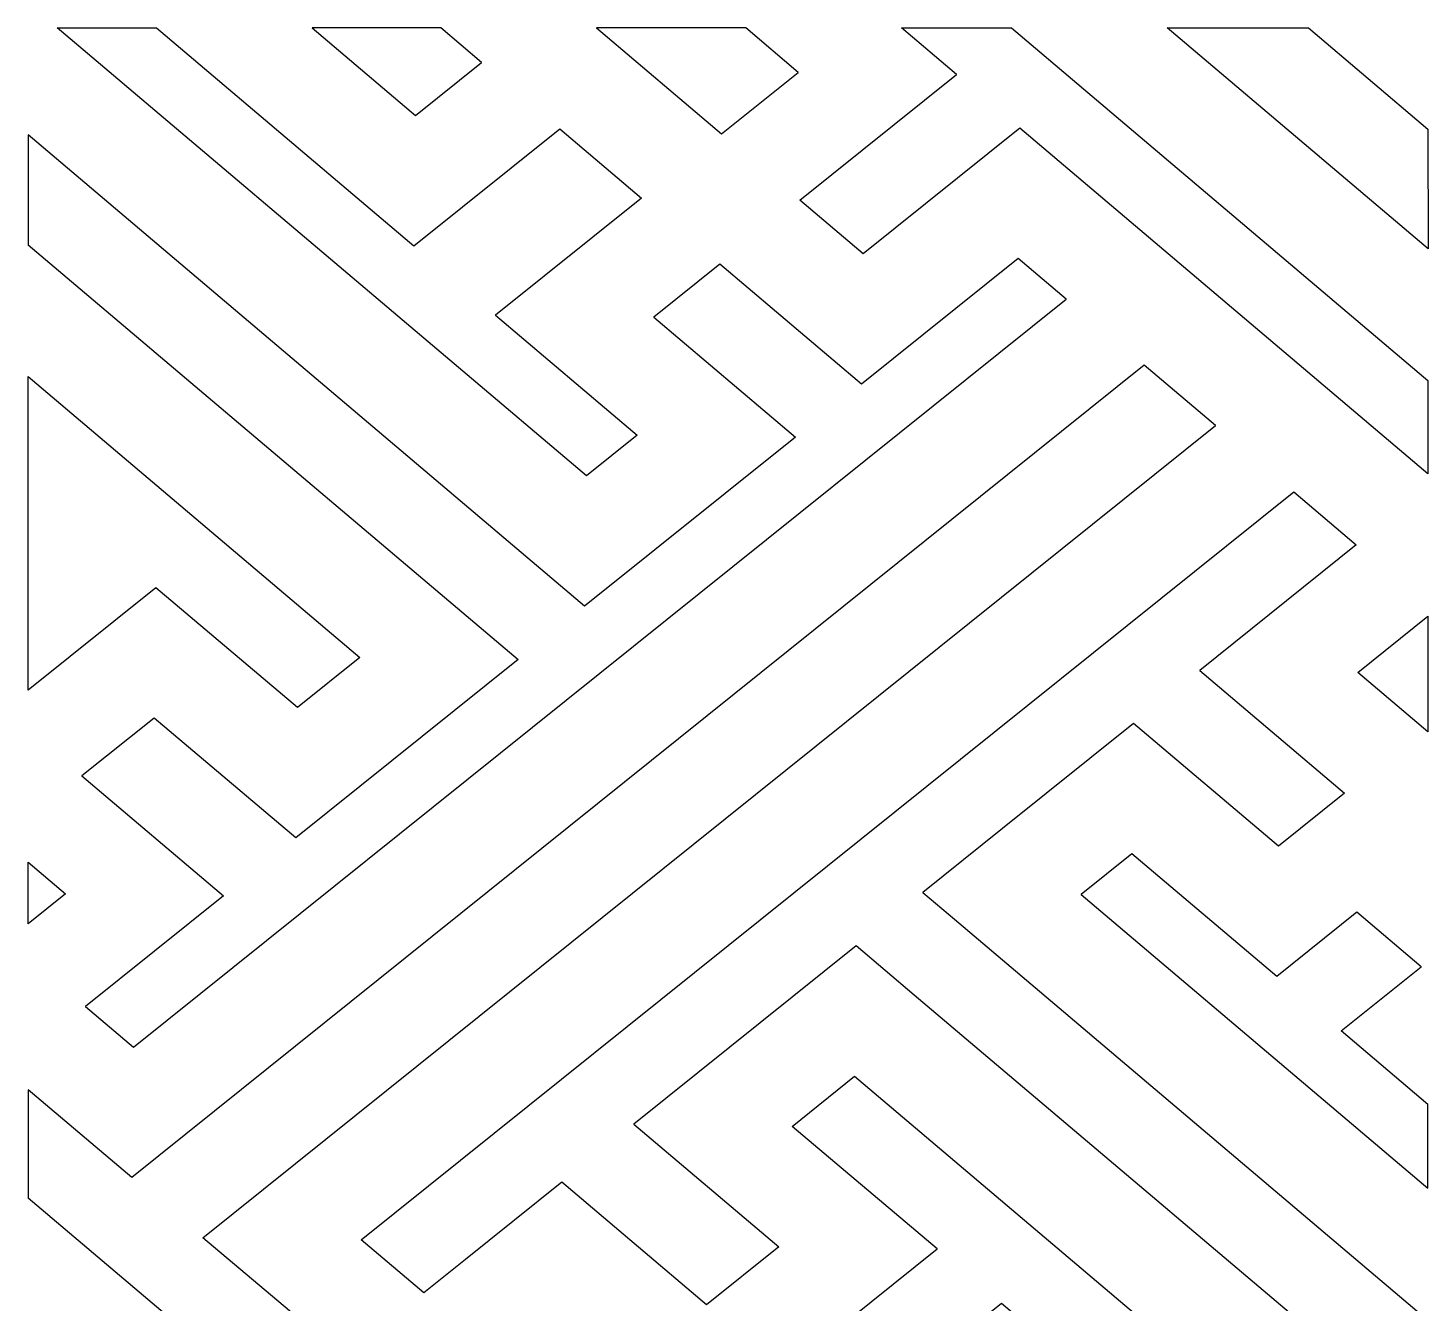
# Model space of a CAD drawing. Header units: centimetres. Extents: x -23.3 to 23.3, y -39.9 to 39.9.
# Drawn here: x -23.3 to -2.43, y 20.89 to 39.9 of the extents above; entities that cross this region are included whole.
import ezdxf

# ---------------------------------------------------------------- set-up
doc = ezdxf.new("R2010")
doc.units = ezdxf.units.CM
doc.header["$MEASUREMENT"] = 0
doc.layers.add('layer 1', color=7, linetype='Continuous')

msp = doc.modelspace()

# ---------------------------------------------------------------- linework, layer by layer
at = {"layer": 'layer 1', "color": 114}
for points, knots in [([(-22.86714, 39.89859), (-22.86714, 39.89859), (-14.98085, 33.22178), (-14.98085, 33.22178), (-14.98085, 33.22178), (-14.98085, 33.22178), (-14.22263, 33.83011), (-14.22263, 33.83011), (-14.22263, 33.83011), (-14.22263, 33.83011), (-16.33368, 35.6174), (-16.33368, 35.6174), (-16.33368, 35.6174), (-16.33368, 35.6174), (-14.15765, 37.36331), (-14.15765, 37.36331), (-14.15765, 37.36331), (-14.15765, 37.36331), (-15.37821, 38.39668), (-15.37821, 38.39668), (-15.37821, 38.39668), (-15.37821, 38.39668), (-17.55424, 36.65077), (-17.55424, 36.65077), (-17.55424, 36.65077), (-17.55424, 36.65077), (-21.39036, 39.89856), (-21.39036, 39.89856), (-21.39036, 39.89856), (-21.39036, 39.89856), (-22.86714, 39.89859), (-22.86714, 39.89859)], [0, 0, 0, 0, 0.11111111, 0.11111111, 0.11111111, 0.11111111, 0.22222222, 0.22222222, 0.22222222, 0.22222222, 0.33333333, 0.33333333, 0.33333333, 0.33333333, 0.44444444, 0.44444444, 0.44444444, 0.44444444, 0.55555556, 0.55555556, 0.55555556, 0.55555556, 0.66666667, 0.66666667, 0.66666667, 0.66666667, 0.77777778, 0.77777778, 0.77777778, 0.77777778, 1, 1, 1, 1]), ([(-19.06898, 39.89859), (-19.06898, 39.89859), (-17.15213, 39.89856), (-17.15213, 39.89856), (-17.15213, 39.89856), (-17.15213, 39.89856), (-16.54448, 39.3841), (-16.54448, 39.3841), (-16.54448, 39.3841), (-16.54448, 39.3841), (-17.52863, 38.59447), (-17.52863, 38.59447), (-17.52863, 38.59447), (-17.52863, 38.59447), (-19.06898, 39.89859), (-19.06898, 39.89859)], [0, 0, 0, 0, 0.2, 0.2, 0.2, 0.2, 0.4, 0.4, 0.4, 0.4, 0.6, 0.6, 0.6, 0.6, 1, 1, 1, 1]), ([(-14.83074, 39.89859), (-14.83074, 39.89859), (-12.60427, 39.89856), (-12.60427, 39.89856), (-12.60427, 39.89856), (-12.60427, 39.89856), (-11.8226, 39.23676), (-11.8226, 39.23676), (-11.8226, 39.23676), (-11.8226, 39.23676), (-12.96575, 38.31961), (-12.96575, 38.31961), (-12.96575, 38.31961), (-12.96575, 38.31961), (-14.83074, 39.89859), (-14.83074, 39.89859)], [0, 0, 0, 0, 0.2, 0.2, 0.2, 0.2, 0.4, 0.4, 0.4, 0.4, 0.6, 0.6, 0.6, 0.6, 1, 1, 1, 1]), ([(-8.51963, 38.40577), (-8.51963, 38.40577), (-2.43442, 33.25381), (-2.43442, 33.25381), (-2.43442, 33.25381), (-2.43442, 33.25381), (-2.43441, 34.64248), (-2.43441, 34.64248), (-2.43441, 34.64248), (-2.43441, 34.64248), (-8.64259, 39.89856), (-8.64259, 39.89856), (-8.64259, 39.89856), (-8.64259, 39.89856), (-10.28285, 39.89859), (-10.28285, 39.89859), (-10.28285, 39.89859), (-10.28285, 39.89859), (-9.4644, 39.20566), (-9.4644, 39.20566), (-9.4644, 39.20566), (-9.4644, 39.20566), (-11.79949, 37.33221), (-11.79949, 37.33221), (-11.79949, 37.33221), (-11.79949, 37.33221), (-10.8547, 36.5323), (-10.8547, 36.5323), (-10.8547, 36.5323), (-10.8547, 36.5323), (-8.51963, 38.40577), (-8.51963, 38.40577)], [0, 0, 0, 0, 0.11111111, 0.11111111, 0.11111111, 0.11111111, 0.22222222, 0.22222222, 0.22222222, 0.22222222, 0.33333333, 0.33333333, 0.33333333, 0.33333333, 0.44444444, 0.44444444, 0.44444444, 0.44444444, 0.55555556, 0.55555556, 0.55555556, 0.55555556, 0.66666667, 0.66666667, 0.66666667, 0.66666667, 0.77777778, 0.77777778, 0.77777778, 0.77777778, 1, 1, 1, 1]), ([(-6.32119, 39.89859), (-6.32119, 39.89859), (-2.43436, 36.60784), (-2.43436, 36.60784), (-2.43436, 36.60784), (-2.43436, 36.60784), (-2.43441, 38.3909), (-2.43441, 38.3909), (-2.43441, 38.3909), (-2.43441, 38.3909), (-4.21517, 39.89856), (-4.21517, 39.89856), (-4.21517, 39.89856), (-4.21517, 39.89856), (-6.32119, 39.89859), (-6.32119, 39.89859)], [0, 0, 0, 0, 0.2, 0.2, 0.2, 0.2, 0.4, 0.4, 0.4, 0.4, 0.6, 0.6, 0.6, 0.6, 1, 1, 1, 1]), ([(-19.31294, 27.82294), (-19.31294, 27.82294), (-15.99941, 30.48145), (-15.99941, 30.48145), (-15.99941, 30.48145), (-15.99941, 30.48145), (-23.30431, 36.66605), (-23.30431, 36.66605), (-23.30431, 36.66605), (-23.30431, 36.66605), (-23.30431, 38.30333), (-23.30431, 38.30333), (-23.30431, 38.30333), (-23.30431, 38.30333), (-15.0065, 31.2781), (-15.0065, 31.2781), (-15.0065, 31.2781), (-15.0065, 31.2781), (-11.86449, 33.799), (-11.86449, 33.799), (-11.86449, 33.799), (-11.86449, 33.799), (-13.97552, 35.58629), (-13.97552, 35.58629), (-13.97552, 35.58629), (-13.97552, 35.58629), (-12.99139, 36.3759), (-12.99139, 36.3759), (-12.99139, 36.3759), (-12.99139, 36.3759), (-10.88033, 34.58861), (-10.88033, 34.58861), (-10.88033, 34.58861), (-10.88033, 34.58861), (-8.54527, 36.46209), (-8.54527, 36.46209), (-8.54527, 36.46209), (-8.54527, 36.46209), (-7.83009, 35.85658), (-7.83009, 35.85658), (-7.83009, 35.85658), (-7.83009, 35.85658), (-21.73194, 24.70284), (-21.73194, 24.70284), (-21.73194, 24.70284), (-21.73194, 24.70284), (-22.44712, 25.30833), (-22.44712, 25.30833), (-22.44712, 25.30833), (-22.44712, 25.30833), (-20.38942, 26.95925), (-20.38942, 26.95925), (-20.38942, 26.95925), (-20.38942, 26.95925), (-22.50047, 28.74655), (-22.50047, 28.74655), (-22.50047, 28.74655), (-22.50047, 28.74655), (-21.42397, 29.61022), (-21.42397, 29.61022), (-21.42397, 29.61022), (-21.42397, 29.61022), (-19.31294, 27.82294), (-19.31294, 27.82294)], [0, 0, 0, 0, 0.05882353, 0.05882353, 0.05882353, 0.05882353, 0.11764706, 0.11764706, 0.11764706, 0.11764706, 0.17647059, 0.17647059, 0.17647059, 0.17647059, 0.23529412, 0.23529412, 0.23529412, 0.23529412, 0.29411765, 0.29411765, 0.29411765, 0.29411765, 0.35294118, 0.35294118, 0.35294118, 0.35294118, 0.41176471, 0.41176471, 0.41176471, 0.41176471, 0.47058824, 0.47058824, 0.47058824, 0.47058824, 0.52941176, 0.52941176, 0.52941176, 0.52941176, 0.58823529, 0.58823529, 0.58823529, 0.58823529, 0.64705882, 0.64705882, 0.64705882, 0.64705882, 0.70588235, 0.70588235, 0.70588235, 0.70588235, 0.76470588, 0.76470588, 0.76470588, 0.76470588, 0.82352941, 0.82352941, 0.82352941, 0.82352941, 0.88235294, 0.88235294, 0.88235294, 0.88235294, 1, 1, 1, 1]), ([(-15.28974, 15.67145), (-15.28974, 15.67145), (-23.30431, 22.45688), (-23.30431, 22.45688), (-23.30431, 22.45688), (-23.30431, 22.45688), (-23.30431, 24.06868), (-23.30431, 24.06868), (-23.30431, 24.06868), (-23.30431, 24.06868), (-21.75755, 22.75914), (-21.75755, 22.75914), (-21.75755, 22.75914), (-21.75755, 22.75914), (-6.66381, 34.86915), (-6.66381, 34.86915), (-6.66381, 34.86915), (-6.66381, 34.86915), (-5.6028, 33.97087), (-5.6028, 33.97087), (-5.6028, 33.97087), (-5.6028, 33.97087), (-20.69653, 21.86083), (-20.69653, 21.86083), (-20.69653, 21.86083), (-20.69653, 21.86083), (-17.42544, 19.09986), (-17.42544, 19.09986), (-17.42544, 19.09986), (-17.42544, 19.09986), (-15.36802, 20.74255), (-15.36802, 20.74255), (-15.36802, 20.74255), (-15.36802, 20.74255), (-14.37925, 19.90541), (-14.37925, 19.90541), (-14.37925, 19.90541), (-14.37925, 19.90541), (-16.43693, 18.25449), (-16.43693, 18.25449), (-16.43693, 18.25449), (-16.43693, 18.25449), (-14.31228, 16.45568), (-14.31228, 16.45568), (-14.31228, 16.45568), (-14.31228, 16.45568), (-15.28974, 15.67145), (-15.28974, 15.67145)], [0, 0, 0, 0, 0.07692308, 0.07692308, 0.07692308, 0.07692308, 0.15384615, 0.15384615, 0.15384615, 0.15384615, 0.23076923, 0.23076923, 0.23076923, 0.23076923, 0.30769231, 0.30769231, 0.30769231, 0.30769231, 0.38461538, 0.38461538, 0.38461538, 0.38461538, 0.46153846, 0.46153846, 0.46153846, 0.46153846, 0.53846154, 0.53846154, 0.53846154, 0.53846154, 0.61538462, 0.61538462, 0.61538462, 0.61538462, 0.69230769, 0.69230769, 0.69230769, 0.69230769, 0.76923077, 0.76923077, 0.76923077, 0.76923077, 0.84615385, 0.84615385, 0.84615385, 0.84615385, 1, 1, 1, 1]), ([(-18.35757, 30.51252), (-18.35757, 30.51252), (-23.30431, 34.70064), (-23.30431, 34.70064), (-23.30431, 34.70064), (-23.30431, 34.70064), (-23.3043, 30.02471), (-23.3043, 30.02471), (-23.3043, 30.02471), (-23.3043, 30.02471), (-21.39835, 31.55392), (-21.39835, 31.55392), (-21.39835, 31.55392), (-21.39835, 31.55392), (-19.28727, 29.7666), (-19.28727, 29.7666), (-19.28727, 29.7666), (-19.28727, 29.7666), (-18.35757, 30.51252), (-18.35757, 30.51252)], [0, 0, 0, 0, 0.16666667, 0.16666667, 0.16666667, 0.16666667, 0.33333333, 0.33333333, 0.33333333, 0.33333333, 0.5, 0.5, 0.5, 0.5, 0.66666667, 0.66666667, 0.66666667, 0.66666667, 1, 1, 1, 1]), ([(-2.43441, 18.99682), (-2.43441, 18.99682), (-2.43441, 20.6341), (-2.43441, 20.6341), (-2.43441, 20.6341), (-2.43441, 20.6341), (-9.49319, 26.61034), (-9.49319, 26.61034), (-9.49319, 26.61034), (-9.49319, 26.61034), (-9.96429, 27.00919), (-9.96429, 27.00919), (-9.96429, 27.00919), (-9.96429, 27.00919), (-8.77709, 27.96171), (-8.77709, 27.96171), (-8.77709, 27.96171), (-8.77709, 27.96171), (-6.82229, 29.5301), (-6.82229, 29.5301), (-6.82229, 29.5301), (-6.82229, 29.5301), (-4.66238, 27.70145), (-4.66238, 27.70145), (-4.66238, 27.70145), (-4.66238, 27.70145), (-3.67823, 28.49105), (-3.67823, 28.49105), (-3.67823, 28.49105), (-3.67823, 28.49105), (-5.83811, 30.31971), (-5.83811, 30.31971), (-5.83811, 30.31971), (-5.83811, 30.31971), (-3.50307, 32.19316), (-3.50307, 32.19316), (-3.50307, 32.19316), (-3.50307, 32.19316), (-4.43653, 32.98348), (-4.43653, 32.98348), (-4.43653, 32.98348), (-4.43653, 32.98348), (-18.33841, 21.82975), (-18.33841, 21.82975), (-18.33841, 21.82975), (-18.33841, 21.82975), (-17.40496, 21.03945), (-17.40496, 21.03945), (-17.40496, 21.03945), (-17.40496, 21.03945), (-16.78343, 21.5381), (-16.78343, 21.5381), (-16.78343, 21.5381), (-16.78343, 21.5381), (-15.34723, 22.69036), (-15.34723, 22.69036), (-15.34723, 22.69036), (-15.34723, 22.69036), (-13.18736, 20.8617), (-13.18736, 20.8617), (-13.18736, 20.8617), (-13.18736, 20.8617), (-12.1109, 21.72543), (-12.1109, 21.72543), (-12.1109, 21.72543), (-12.1109, 21.72543), (-14.27075, 23.55404), (-14.27075, 23.55404), (-14.27075, 23.55404), (-14.27075, 23.55404), (-10.95722, 26.21255), (-10.95722, 26.21255), (-10.95722, 26.21255), (-10.95722, 26.21255), (-10.0921, 25.48011), (-10.0921, 25.48011), (-10.0921, 25.48011), (-10.0921, 25.48011), (-2.43441, 18.99682), (-2.43441, 18.99682)], [0, 0, 0, 0, 0.04761905, 0.04761905, 0.04761905, 0.04761905, 0.0952381, 0.0952381, 0.0952381, 0.0952381, 0.14285714, 0.14285714, 0.14285714, 0.14285714, 0.19047619, 0.19047619, 0.19047619, 0.19047619, 0.23809524, 0.23809524, 0.23809524, 0.23809524, 0.28571429, 0.28571429, 0.28571429, 0.28571429, 0.33333333, 0.33333333, 0.33333333, 0.33333333, 0.38095238, 0.38095238, 0.38095238, 0.38095238, 0.42857143, 0.42857143, 0.42857143, 0.42857143, 0.47619048, 0.47619048, 0.47619048, 0.47619048, 0.52380952, 0.52380952, 0.52380952, 0.52380952, 0.57142857, 0.57142857, 0.57142857, 0.57142857, 0.61904762, 0.61904762, 0.61904762, 0.61904762, 0.66666667, 0.66666667, 0.66666667, 0.66666667, 0.71428571, 0.71428571, 0.71428571, 0.71428571, 0.76190476, 0.76190476, 0.76190476, 0.76190476, 0.80952381, 0.80952381, 0.80952381, 0.80952381, 0.85714286, 0.85714286, 0.85714286, 0.85714286, 0.9047619, 0.9047619, 0.9047619, 0.9047619, 1, 1, 1, 1]), ([(-2.43441, 29.40338), (-2.43441, 29.40338), (-2.43441, 31.12742), (-2.43441, 31.12742), (-2.43441, 31.12742), (-2.43441, 31.12742), (-3.47995, 30.28858), (-3.47995, 30.28858), (-3.47995, 30.28858), (-3.47995, 30.28858), (-2.43441, 29.40338), (-2.43441, 29.40338)], [0, 0, 0, 0, 0.25, 0.25, 0.25, 0.25, 0.5, 0.5, 0.5, 0.5, 1, 1, 1, 1]), ([(-2.5377, 25.90261), (-2.5377, 25.90261), (-3.72961, 24.94632), (-3.72961, 24.94632), (-3.72961, 24.94632), (-3.72961, 24.94632), (-2.43441, 23.84974), (-2.43441, 23.84974), (-2.43441, 23.84974), (-2.43441, 23.84974), (-2.43441, 22.5995), (-2.43441, 22.5995), (-2.43441, 22.5995), (-2.43441, 22.5995), (-7.60612, 26.97807), (-7.60612, 26.97807), (-7.60612, 26.97807), (-7.60612, 26.97807), (-6.8479, 27.58639), (-6.8479, 27.58639), (-6.8479, 27.58639), (-6.8479, 27.58639), (-4.68804, 25.75777), (-4.68804, 25.75777), (-4.68804, 25.75777), (-4.68804, 25.75777), (-3.49615, 26.71408), (-3.49615, 26.71408), (-3.49615, 26.71408), (-3.49615, 26.71408), (-2.5377, 25.90261), (-2.5377, 25.90261)], [0, 0, 0, 0, 0.11111111, 0.11111111, 0.11111111, 0.11111111, 0.22222222, 0.22222222, 0.22222222, 0.22222222, 0.33333333, 0.33333333, 0.33333333, 0.33333333, 0.44444444, 0.44444444, 0.44444444, 0.44444444, 0.55555556, 0.55555556, 0.55555556, 0.55555556, 0.66666667, 0.66666667, 0.66666667, 0.66666667, 0.77777778, 0.77777778, 0.77777778, 0.77777778, 1, 1, 1, 1]), ([(-23.30431, 26.54367), (-23.30431, 26.54367), (-22.74759, 26.99035), (-22.74759, 26.99035), (-22.74759, 26.99035), (-22.74759, 26.99035), (-23.30432, 27.4617), (-23.30432, 27.4617), (-23.30432, 27.4617), (-23.30432, 27.4617), (-23.30431, 26.54367), (-23.30431, 26.54367)], [0, 0, 0, 0, 0.25, 0.25, 0.25, 0.25, 0.5, 0.5, 0.5, 0.5, 1, 1, 1, 1]), ([(-2.4344, 15.49834), (-2.4344, 15.49834), (-2.43441, 17.03141), (-2.43441, 17.03141), (-2.43441, 17.03141), (-2.43441, 17.03141), (-10.98289, 24.26887), (-10.98289, 24.26887), (-10.98289, 24.26887), (-10.98289, 24.26887), (-11.9126, 23.52294), (-11.9126, 23.52294), (-11.9126, 23.52294), (-11.9126, 23.52294), (-9.75275, 21.69433), (-9.75275, 21.69433), (-9.75275, 21.69433), (-9.75275, 21.69433), (-12.0211, 19.87433), (-12.0211, 19.87433), (-12.0211, 19.87433), (-12.0211, 19.87433), (-11.06271, 19.06292), (-11.06271, 19.06292), (-11.06271, 19.06292), (-11.06271, 19.06292), (-8.79432, 20.8829), (-8.79432, 20.8829), (-8.79432, 20.8829), (-8.79432, 20.8829), (-5.30439, 17.92819), (-5.30439, 17.92819), (-5.30439, 17.92819), (-5.30439, 17.92819), (-13.71969, 11.17642), (-13.71969, 11.17642), (-13.71969, 11.17642), (-13.71969, 11.17642), (-21.5703, 4.87771), (-21.5703, 4.87771), (-21.5703, 4.87771), (-21.5703, 4.87771), (-23.30431, 6.34578), (-23.30431, 6.34578), (-23.30431, 6.34578), (-23.30431, 6.34578), (-23.30431, 4.6438), (-23.30431, 4.6438), (-23.30431, 4.6438), (-23.30431, 4.6438), (-15.06029, -2.33592), (-15.06029, -2.33592), (-15.06029, -2.33592), (-15.06029, -2.33592), (-14.02812, -1.50778), (-14.02812, -1.50778), (-14.02812, -1.50778), (-14.02812, -1.50778), (-16.28892, 0.40628), (-16.28892, 0.40628), (-16.28892, 0.40628), (-16.28892, 0.40628), (-14.12549, 2.14203), (-14.12549, 2.14203), (-14.12549, 2.14203), (-14.12549, 2.14203), (-15.12875, 2.99142), (-15.12875, 2.99142), (-15.12875, 2.99142), (-15.12875, 2.99142), (-17.29217, 1.25568), (-17.29217, 1.25568), (-17.29217, 1.25568), (-17.29217, 1.25568), (-20.6762, 4.12073), (-20.6762, 4.12073), (-20.6762, 4.12073), (-20.6762, 4.12073), (-8.77762, 13.66722), (-8.77762, 13.66722), (-8.77762, 13.66722), (-8.77762, 13.66722), (-4.41029, 17.17122), (-4.41029, 17.17122), (-4.41029, 17.17122), (-4.41029, 17.17122), (-2.4344, 15.49834), (-2.4344, 15.49834)], [0, 0, 0, 0, 0.04347826, 0.04347826, 0.04347826, 0.04347826, 0.08695652, 0.08695652, 0.08695652, 0.08695652, 0.13043478, 0.13043478, 0.13043478, 0.13043478, 0.17391304, 0.17391304, 0.17391304, 0.17391304, 0.2173913, 0.2173913, 0.2173913, 0.2173913, 0.26086957, 0.26086957, 0.26086957, 0.26086957, 0.30434783, 0.30434783, 0.30434783, 0.30434783, 0.34782609, 0.34782609, 0.34782609, 0.34782609, 0.39130435, 0.39130435, 0.39130435, 0.39130435, 0.43478261, 0.43478261, 0.43478261, 0.43478261, 0.47826087, 0.47826087, 0.47826087, 0.47826087, 0.52173913, 0.52173913, 0.52173913, 0.52173913, 0.56521739, 0.56521739, 0.56521739, 0.56521739, 0.60869565, 0.60869565, 0.60869565, 0.60869565, 0.65217391, 0.65217391, 0.65217391, 0.65217391, 0.69565217, 0.69565217, 0.69565217, 0.69565217, 0.73913043, 0.73913043, 0.73913043, 0.73913043, 0.7826087, 0.7826087, 0.7826087, 0.7826087, 0.82608696, 0.82608696, 0.82608696, 0.82608696, 0.86956522, 0.86956522, 0.86956522, 0.86956522, 0.91304348, 0.91304348, 0.91304348, 0.91304348, 1, 1, 1, 1])]:
    msp.add_open_spline(points, degree=3, knots=knots, dxfattribs=at)
at = {"layer": 'layer 1', "color": 250, "lineweight": 9}
for points, knots in [([(-22.86714, 39.89859), (-22.86714, 39.89859), (-14.98085, 33.22178), (-14.98085, 33.22178), (-14.98085, 33.22178), (-14.98085, 33.22178), (-14.22263, 33.83011), (-14.22263, 33.83011), (-14.22263, 33.83011), (-14.22263, 33.83011), (-16.33368, 35.6174), (-16.33368, 35.6174), (-16.33368, 35.6174), (-16.33368, 35.6174), (-14.15765, 37.36331), (-14.15765, 37.36331), (-14.15765, 37.36331), (-14.15765, 37.36331), (-15.37821, 38.39668), (-15.37821, 38.39668), (-15.37821, 38.39668), (-15.37821, 38.39668), (-17.55424, 36.65077), (-17.55424, 36.65077), (-17.55424, 36.65077), (-17.55424, 36.65077), (-21.39036, 39.89856), (-21.39036, 39.89856), (-21.39036, 39.89856), (-21.39036, 39.89856), (-22.86714, 39.89859), (-22.86714, 39.89859)], [0, 0, 0, 0, 0.11111111, 0.11111111, 0.11111111, 0.11111111, 0.22222222, 0.22222222, 0.22222222, 0.22222222, 0.33333333, 0.33333333, 0.33333333, 0.33333333, 0.44444444, 0.44444444, 0.44444444, 0.44444444, 0.55555556, 0.55555556, 0.55555556, 0.55555556, 0.66666667, 0.66666667, 0.66666667, 0.66666667, 0.77777778, 0.77777778, 0.77777778, 0.77777778, 1, 1, 1, 1]), ([(-19.06898, 39.89859), (-19.06898, 39.89859), (-17.15213, 39.89856), (-17.15213, 39.89856), (-17.15213, 39.89856), (-17.15213, 39.89856), (-16.54448, 39.3841), (-16.54448, 39.3841), (-16.54448, 39.3841), (-16.54448, 39.3841), (-17.52863, 38.59447), (-17.52863, 38.59447), (-17.52863, 38.59447), (-17.52863, 38.59447), (-19.06898, 39.89859), (-19.06898, 39.89859)], [0, 0, 0, 0, 0.2, 0.2, 0.2, 0.2, 0.4, 0.4, 0.4, 0.4, 0.6, 0.6, 0.6, 0.6, 1, 1, 1, 1]), ([(-14.83074, 39.89859), (-14.83074, 39.89859), (-12.60427, 39.89856), (-12.60427, 39.89856), (-12.60427, 39.89856), (-12.60427, 39.89856), (-11.8226, 39.23676), (-11.8226, 39.23676), (-11.8226, 39.23676), (-11.8226, 39.23676), (-12.96575, 38.31961), (-12.96575, 38.31961), (-12.96575, 38.31961), (-12.96575, 38.31961), (-14.83074, 39.89859), (-14.83074, 39.89859)], [0, 0, 0, 0, 0.2, 0.2, 0.2, 0.2, 0.4, 0.4, 0.4, 0.4, 0.6, 0.6, 0.6, 0.6, 1, 1, 1, 1]), ([(-8.51963, 38.40577), (-8.51963, 38.40577), (-2.43442, 33.25381), (-2.43442, 33.25381), (-2.43442, 33.25381), (-2.43442, 33.25381), (-2.43441, 34.64248), (-2.43441, 34.64248), (-2.43441, 34.64248), (-2.43441, 34.64248), (-8.64259, 39.89856), (-8.64259, 39.89856), (-8.64259, 39.89856), (-8.64259, 39.89856), (-10.28285, 39.89859), (-10.28285, 39.89859), (-10.28285, 39.89859), (-10.28285, 39.89859), (-9.4644, 39.20566), (-9.4644, 39.20566), (-9.4644, 39.20566), (-9.4644, 39.20566), (-11.79949, 37.33221), (-11.79949, 37.33221), (-11.79949, 37.33221), (-11.79949, 37.33221), (-10.8547, 36.5323), (-10.8547, 36.5323), (-10.8547, 36.5323), (-10.8547, 36.5323), (-8.51963, 38.40577), (-8.51963, 38.40577)], [0, 0, 0, 0, 0.11111111, 0.11111111, 0.11111111, 0.11111111, 0.22222222, 0.22222222, 0.22222222, 0.22222222, 0.33333333, 0.33333333, 0.33333333, 0.33333333, 0.44444444, 0.44444444, 0.44444444, 0.44444444, 0.55555556, 0.55555556, 0.55555556, 0.55555556, 0.66666667, 0.66666667, 0.66666667, 0.66666667, 0.77777778, 0.77777778, 0.77777778, 0.77777778, 1, 1, 1, 1]), ([(-6.32119, 39.89859), (-6.32119, 39.89859), (-2.43436, 36.60784), (-2.43436, 36.60784), (-2.43436, 36.60784), (-2.43436, 36.60784), (-2.43441, 38.3909), (-2.43441, 38.3909), (-2.43441, 38.3909), (-2.43441, 38.3909), (-4.21517, 39.89856), (-4.21517, 39.89856), (-4.21517, 39.89856), (-4.21517, 39.89856), (-6.32119, 39.89859), (-6.32119, 39.89859)], [0, 0, 0, 0, 0.2, 0.2, 0.2, 0.2, 0.4, 0.4, 0.4, 0.4, 0.6, 0.6, 0.6, 0.6, 1, 1, 1, 1]), ([(-19.31294, 27.82294), (-19.31294, 27.82294), (-15.99941, 30.48145), (-15.99941, 30.48145), (-15.99941, 30.48145), (-15.99941, 30.48145), (-23.30431, 36.66605), (-23.30431, 36.66605), (-23.30431, 36.66605), (-23.30431, 36.66605), (-23.30431, 38.30333), (-23.30431, 38.30333), (-23.30431, 38.30333), (-23.30431, 38.30333), (-15.0065, 31.2781), (-15.0065, 31.2781), (-15.0065, 31.2781), (-15.0065, 31.2781), (-11.86449, 33.799), (-11.86449, 33.799), (-11.86449, 33.799), (-11.86449, 33.799), (-13.97552, 35.58629), (-13.97552, 35.58629), (-13.97552, 35.58629), (-13.97552, 35.58629), (-12.99139, 36.3759), (-12.99139, 36.3759), (-12.99139, 36.3759), (-12.99139, 36.3759), (-10.88033, 34.58861), (-10.88033, 34.58861), (-10.88033, 34.58861), (-10.88033, 34.58861), (-8.54527, 36.46209), (-8.54527, 36.46209), (-8.54527, 36.46209), (-8.54527, 36.46209), (-7.83009, 35.85658), (-7.83009, 35.85658), (-7.83009, 35.85658), (-7.83009, 35.85658), (-21.73194, 24.70284), (-21.73194, 24.70284), (-21.73194, 24.70284), (-21.73194, 24.70284), (-22.44712, 25.30833), (-22.44712, 25.30833), (-22.44712, 25.30833), (-22.44712, 25.30833), (-20.38942, 26.95925), (-20.38942, 26.95925), (-20.38942, 26.95925), (-20.38942, 26.95925), (-22.50047, 28.74655), (-22.50047, 28.74655), (-22.50047, 28.74655), (-22.50047, 28.74655), (-21.42397, 29.61022), (-21.42397, 29.61022), (-21.42397, 29.61022), (-21.42397, 29.61022), (-19.31294, 27.82294), (-19.31294, 27.82294)], [0, 0, 0, 0, 0.05882353, 0.05882353, 0.05882353, 0.05882353, 0.11764706, 0.11764706, 0.11764706, 0.11764706, 0.17647059, 0.17647059, 0.17647059, 0.17647059, 0.23529412, 0.23529412, 0.23529412, 0.23529412, 0.29411765, 0.29411765, 0.29411765, 0.29411765, 0.35294118, 0.35294118, 0.35294118, 0.35294118, 0.41176471, 0.41176471, 0.41176471, 0.41176471, 0.47058824, 0.47058824, 0.47058824, 0.47058824, 0.52941176, 0.52941176, 0.52941176, 0.52941176, 0.58823529, 0.58823529, 0.58823529, 0.58823529, 0.64705882, 0.64705882, 0.64705882, 0.64705882, 0.70588235, 0.70588235, 0.70588235, 0.70588235, 0.76470588, 0.76470588, 0.76470588, 0.76470588, 0.82352941, 0.82352941, 0.82352941, 0.82352941, 0.88235294, 0.88235294, 0.88235294, 0.88235294, 1, 1, 1, 1]), ([(-15.28974, 15.67145), (-15.28974, 15.67145), (-23.30431, 22.45688), (-23.30431, 22.45688), (-23.30431, 22.45688), (-23.30431, 22.45688), (-23.30431, 24.06868), (-23.30431, 24.06868), (-23.30431, 24.06868), (-23.30431, 24.06868), (-21.75755, 22.75914), (-21.75755, 22.75914), (-21.75755, 22.75914), (-21.75755, 22.75914), (-6.66381, 34.86915), (-6.66381, 34.86915), (-6.66381, 34.86915), (-6.66381, 34.86915), (-5.6028, 33.97087), (-5.6028, 33.97087), (-5.6028, 33.97087), (-5.6028, 33.97087), (-20.69653, 21.86083), (-20.69653, 21.86083), (-20.69653, 21.86083), (-20.69653, 21.86083), (-17.42544, 19.09986), (-17.42544, 19.09986), (-17.42544, 19.09986), (-17.42544, 19.09986), (-15.36802, 20.74255), (-15.36802, 20.74255), (-15.36802, 20.74255), (-15.36802, 20.74255), (-14.37925, 19.90541), (-14.37925, 19.90541), (-14.37925, 19.90541), (-14.37925, 19.90541), (-16.43693, 18.25449), (-16.43693, 18.25449), (-16.43693, 18.25449), (-16.43693, 18.25449), (-14.31228, 16.45568), (-14.31228, 16.45568), (-14.31228, 16.45568), (-14.31228, 16.45568), (-15.28974, 15.67145), (-15.28974, 15.67145)], [0, 0, 0, 0, 0.07692308, 0.07692308, 0.07692308, 0.07692308, 0.15384615, 0.15384615, 0.15384615, 0.15384615, 0.23076923, 0.23076923, 0.23076923, 0.23076923, 0.30769231, 0.30769231, 0.30769231, 0.30769231, 0.38461538, 0.38461538, 0.38461538, 0.38461538, 0.46153846, 0.46153846, 0.46153846, 0.46153846, 0.53846154, 0.53846154, 0.53846154, 0.53846154, 0.61538462, 0.61538462, 0.61538462, 0.61538462, 0.69230769, 0.69230769, 0.69230769, 0.69230769, 0.76923077, 0.76923077, 0.76923077, 0.76923077, 0.84615385, 0.84615385, 0.84615385, 0.84615385, 1, 1, 1, 1]), ([(-18.35757, 30.51252), (-18.35757, 30.51252), (-23.30431, 34.70064), (-23.30431, 34.70064), (-23.30431, 34.70064), (-23.30431, 34.70064), (-23.3043, 30.02471), (-23.3043, 30.02471), (-23.3043, 30.02471), (-23.3043, 30.02471), (-21.39835, 31.55392), (-21.39835, 31.55392), (-21.39835, 31.55392), (-21.39835, 31.55392), (-19.28727, 29.7666), (-19.28727, 29.7666), (-19.28727, 29.7666), (-19.28727, 29.7666), (-18.35757, 30.51252), (-18.35757, 30.51252)], [0, 0, 0, 0, 0.16666667, 0.16666667, 0.16666667, 0.16666667, 0.33333333, 0.33333333, 0.33333333, 0.33333333, 0.5, 0.5, 0.5, 0.5, 0.66666667, 0.66666667, 0.66666667, 0.66666667, 1, 1, 1, 1]), ([(-2.43441, 18.99682), (-2.43441, 18.99682), (-2.43441, 20.6341), (-2.43441, 20.6341), (-2.43441, 20.6341), (-2.43441, 20.6341), (-9.49319, 26.61034), (-9.49319, 26.61034), (-9.49319, 26.61034), (-9.49319, 26.61034), (-9.96429, 27.00919), (-9.96429, 27.00919), (-9.96429, 27.00919), (-9.96429, 27.00919), (-8.77709, 27.96171), (-8.77709, 27.96171), (-8.77709, 27.96171), (-8.77709, 27.96171), (-6.82229, 29.5301), (-6.82229, 29.5301), (-6.82229, 29.5301), (-6.82229, 29.5301), (-4.66238, 27.70145), (-4.66238, 27.70145), (-4.66238, 27.70145), (-4.66238, 27.70145), (-3.67823, 28.49105), (-3.67823, 28.49105), (-3.67823, 28.49105), (-3.67823, 28.49105), (-5.83811, 30.31971), (-5.83811, 30.31971), (-5.83811, 30.31971), (-5.83811, 30.31971), (-3.50307, 32.19316), (-3.50307, 32.19316), (-3.50307, 32.19316), (-3.50307, 32.19316), (-4.43653, 32.98348), (-4.43653, 32.98348), (-4.43653, 32.98348), (-4.43653, 32.98348), (-18.33841, 21.82975), (-18.33841, 21.82975), (-18.33841, 21.82975), (-18.33841, 21.82975), (-17.40496, 21.03945), (-17.40496, 21.03945), (-17.40496, 21.03945), (-17.40496, 21.03945), (-16.78343, 21.5381), (-16.78343, 21.5381), (-16.78343, 21.5381), (-16.78343, 21.5381), (-15.34723, 22.69036), (-15.34723, 22.69036), (-15.34723, 22.69036), (-15.34723, 22.69036), (-13.18736, 20.8617), (-13.18736, 20.8617), (-13.18736, 20.8617), (-13.18736, 20.8617), (-12.1109, 21.72543), (-12.1109, 21.72543), (-12.1109, 21.72543), (-12.1109, 21.72543), (-14.27075, 23.55404), (-14.27075, 23.55404), (-14.27075, 23.55404), (-14.27075, 23.55404), (-10.95722, 26.21255), (-10.95722, 26.21255), (-10.95722, 26.21255), (-10.95722, 26.21255), (-10.0921, 25.48011), (-10.0921, 25.48011), (-10.0921, 25.48011), (-10.0921, 25.48011), (-2.43441, 18.99682), (-2.43441, 18.99682)], [0, 0, 0, 0, 0.04761905, 0.04761905, 0.04761905, 0.04761905, 0.0952381, 0.0952381, 0.0952381, 0.0952381, 0.14285714, 0.14285714, 0.14285714, 0.14285714, 0.19047619, 0.19047619, 0.19047619, 0.19047619, 0.23809524, 0.23809524, 0.23809524, 0.23809524, 0.28571429, 0.28571429, 0.28571429, 0.28571429, 0.33333333, 0.33333333, 0.33333333, 0.33333333, 0.38095238, 0.38095238, 0.38095238, 0.38095238, 0.42857143, 0.42857143, 0.42857143, 0.42857143, 0.47619048, 0.47619048, 0.47619048, 0.47619048, 0.52380952, 0.52380952, 0.52380952, 0.52380952, 0.57142857, 0.57142857, 0.57142857, 0.57142857, 0.61904762, 0.61904762, 0.61904762, 0.61904762, 0.66666667, 0.66666667, 0.66666667, 0.66666667, 0.71428571, 0.71428571, 0.71428571, 0.71428571, 0.76190476, 0.76190476, 0.76190476, 0.76190476, 0.80952381, 0.80952381, 0.80952381, 0.80952381, 0.85714286, 0.85714286, 0.85714286, 0.85714286, 0.9047619, 0.9047619, 0.9047619, 0.9047619, 1, 1, 1, 1]), ([(-2.43441, 29.40338), (-2.43441, 29.40338), (-2.43441, 31.12742), (-2.43441, 31.12742), (-2.43441, 31.12742), (-2.43441, 31.12742), (-3.47995, 30.28858), (-3.47995, 30.28858), (-3.47995, 30.28858), (-3.47995, 30.28858), (-2.43441, 29.40338), (-2.43441, 29.40338)], [0, 0, 0, 0, 0.25, 0.25, 0.25, 0.25, 0.5, 0.5, 0.5, 0.5, 1, 1, 1, 1]), ([(-2.5377, 25.90261), (-2.5377, 25.90261), (-3.72961, 24.94632), (-3.72961, 24.94632), (-3.72961, 24.94632), (-3.72961, 24.94632), (-2.43441, 23.84974), (-2.43441, 23.84974), (-2.43441, 23.84974), (-2.43441, 23.84974), (-2.43441, 22.5995), (-2.43441, 22.5995), (-2.43441, 22.5995), (-2.43441, 22.5995), (-7.60612, 26.97807), (-7.60612, 26.97807), (-7.60612, 26.97807), (-7.60612, 26.97807), (-6.8479, 27.58639), (-6.8479, 27.58639), (-6.8479, 27.58639), (-6.8479, 27.58639), (-4.68804, 25.75777), (-4.68804, 25.75777), (-4.68804, 25.75777), (-4.68804, 25.75777), (-3.49615, 26.71408), (-3.49615, 26.71408), (-3.49615, 26.71408), (-3.49615, 26.71408), (-2.5377, 25.90261), (-2.5377, 25.90261)], [0, 0, 0, 0, 0.11111111, 0.11111111, 0.11111111, 0.11111111, 0.22222222, 0.22222222, 0.22222222, 0.22222222, 0.33333333, 0.33333333, 0.33333333, 0.33333333, 0.44444444, 0.44444444, 0.44444444, 0.44444444, 0.55555556, 0.55555556, 0.55555556, 0.55555556, 0.66666667, 0.66666667, 0.66666667, 0.66666667, 0.77777778, 0.77777778, 0.77777778, 0.77777778, 1, 1, 1, 1]), ([(-23.30431, 26.54367), (-23.30431, 26.54367), (-22.74759, 26.99035), (-22.74759, 26.99035), (-22.74759, 26.99035), (-22.74759, 26.99035), (-23.30432, 27.4617), (-23.30432, 27.4617), (-23.30432, 27.4617), (-23.30432, 27.4617), (-23.30431, 26.54367), (-23.30431, 26.54367)], [0, 0, 0, 0, 0.25, 0.25, 0.25, 0.25, 0.5, 0.5, 0.5, 0.5, 1, 1, 1, 1]), ([(-2.4344, 15.49834), (-2.4344, 15.49834), (-2.43441, 17.03141), (-2.43441, 17.03141), (-2.43441, 17.03141), (-2.43441, 17.03141), (-10.98289, 24.26887), (-10.98289, 24.26887), (-10.98289, 24.26887), (-10.98289, 24.26887), (-11.9126, 23.52294), (-11.9126, 23.52294), (-11.9126, 23.52294), (-11.9126, 23.52294), (-9.75275, 21.69433), (-9.75275, 21.69433), (-9.75275, 21.69433), (-9.75275, 21.69433), (-12.0211, 19.87433), (-12.0211, 19.87433), (-12.0211, 19.87433), (-12.0211, 19.87433), (-11.06271, 19.06292), (-11.06271, 19.06292), (-11.06271, 19.06292), (-11.06271, 19.06292), (-8.79432, 20.8829), (-8.79432, 20.8829), (-8.79432, 20.8829), (-8.79432, 20.8829), (-5.30439, 17.92819), (-5.30439, 17.92819), (-5.30439, 17.92819), (-5.30439, 17.92819), (-13.71969, 11.17642), (-13.71969, 11.17642), (-13.71969, 11.17642), (-13.71969, 11.17642), (-21.5703, 4.87771), (-21.5703, 4.87771), (-21.5703, 4.87771), (-21.5703, 4.87771), (-23.30431, 6.34578), (-23.30431, 6.34578), (-23.30431, 6.34578), (-23.30431, 6.34578), (-23.30431, 4.6438), (-23.30431, 4.6438), (-23.30431, 4.6438), (-23.30431, 4.6438), (-15.06029, -2.33592), (-15.06029, -2.33592), (-15.06029, -2.33592), (-15.06029, -2.33592), (-14.02812, -1.50778), (-14.02812, -1.50778), (-14.02812, -1.50778), (-14.02812, -1.50778), (-16.28892, 0.40628), (-16.28892, 0.40628), (-16.28892, 0.40628), (-16.28892, 0.40628), (-14.12549, 2.14203), (-14.12549, 2.14203), (-14.12549, 2.14203), (-14.12549, 2.14203), (-15.12875, 2.99142), (-15.12875, 2.99142), (-15.12875, 2.99142), (-15.12875, 2.99142), (-17.29217, 1.25568), (-17.29217, 1.25568), (-17.29217, 1.25568), (-17.29217, 1.25568), (-20.6762, 4.12073), (-20.6762, 4.12073), (-20.6762, 4.12073), (-20.6762, 4.12073), (-8.77762, 13.66722), (-8.77762, 13.66722), (-8.77762, 13.66722), (-8.77762, 13.66722), (-4.41029, 17.17122), (-4.41029, 17.17122), (-4.41029, 17.17122), (-4.41029, 17.17122), (-2.4344, 15.49834), (-2.4344, 15.49834)], [0, 0, 0, 0, 0.04347826, 0.04347826, 0.04347826, 0.04347826, 0.08695652, 0.08695652, 0.08695652, 0.08695652, 0.13043478, 0.13043478, 0.13043478, 0.13043478, 0.17391304, 0.17391304, 0.17391304, 0.17391304, 0.2173913, 0.2173913, 0.2173913, 0.2173913, 0.26086957, 0.26086957, 0.26086957, 0.26086957, 0.30434783, 0.30434783, 0.30434783, 0.30434783, 0.34782609, 0.34782609, 0.34782609, 0.34782609, 0.39130435, 0.39130435, 0.39130435, 0.39130435, 0.43478261, 0.43478261, 0.43478261, 0.43478261, 0.47826087, 0.47826087, 0.47826087, 0.47826087, 0.52173913, 0.52173913, 0.52173913, 0.52173913, 0.56521739, 0.56521739, 0.56521739, 0.56521739, 0.60869565, 0.60869565, 0.60869565, 0.60869565, 0.65217391, 0.65217391, 0.65217391, 0.65217391, 0.69565217, 0.69565217, 0.69565217, 0.69565217, 0.73913043, 0.73913043, 0.73913043, 0.73913043, 0.7826087, 0.7826087, 0.7826087, 0.7826087, 0.82608696, 0.82608696, 0.82608696, 0.82608696, 0.86956522, 0.86956522, 0.86956522, 0.86956522, 0.91304348, 0.91304348, 0.91304348, 0.91304348, 1, 1, 1, 1])]:
    msp.add_open_spline(points, degree=3, knots=knots, dxfattribs=at)

doc.saveas('drawing.dxf')
